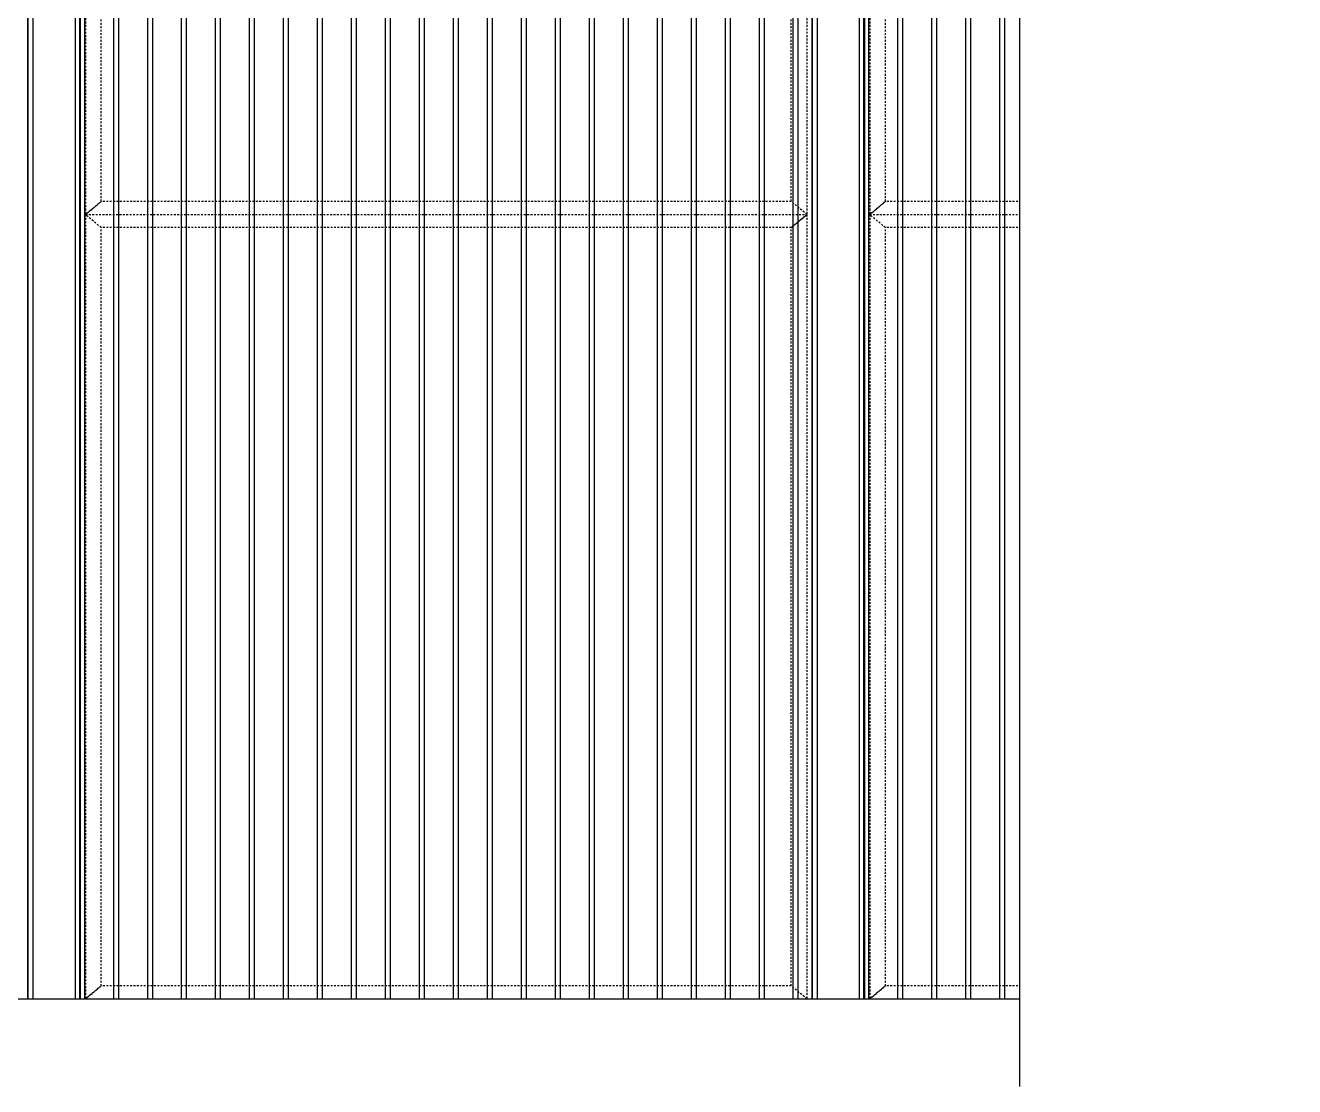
# Model space of a CAD drawing. Header units: millimetres. Extents: x -1379 to 1385823, y -4884429 to 548763.
# Drawn here: x 455902 to 458330, y -2439633 to -2437604 of the extents above; entities that cross this region are included whole.
import ezdxf
from ezdxf.xclip import XClip

# ---------------------------------------------------------------- set-up
doc = ezdxf.new("R2010")
doc.units = ezdxf.units.MM
doc.header["$XCLIPFRAME"] = 0
doc.linetypes.add('HIDDEN', pattern=[0.375, 0.25, -0.125])
doc.linetypes.add('TA_HL_001.00000', pattern=[6.5, 3.55, -2.95])
for name, color, linetype in [('000 - 0_SYM_DWG_BREAKER_MAIN_COLOR_1', 3, 'Continuous'), ('000 - 0_SYM_DWG_BREAKER_WIPEOUT_', 250, 'Continuous'), ('010 - ASPG_EXTR_MAIN_COLOR_2', 2, 'Continuous'), ('010 - ASPG_EXTR_WIPEOUT_', 250, 'Continuous'), ('010 - ASPG_FRAMING_MAIN_COLOR_1', 1, 'Continuous'), ('010 - ASPG_FRAMING_SUB_COLOR_2', 2, 'Continuous')]:
    doc.layers.add(name, color=color, linetype=linetype)

# ---------------------------------------------------------------- blocks, each defined once
blk = doc.blocks.new('*U3067')
blk.add_wipeout([(50, 0), (1450, 0), (1450, 4500), (50, 4500)]).dxf.layer = '010 - ASPG_EXTR_WIPEOUT_'
at = {"layer": '010 - ASPG_EXTR_MAIN_COLOR_2'}
for points in [[(113.3, 0), (123.5, 0), (123.5, 4500), (113.3, 4500)], [(178.3, 0), (188.5, 0), (188.5, 4500), (178.3, 4500)], [(243.3, 0), (253.5, 0), (253.5, 4500), (243.3, 4500)], [(308.3, 0), (318.5, 0), (318.5, 4500), (308.3, 4500)], [(373.3, 0), (383.5, 0), (383.5, 4500), (373.3, 4500)], [(438.3, 0), (448.5, 0), (448.5, 4500), (438.3, 4500)], [(503.3, 0), (513.5, 0), (513.5, 4500), (503.3, 4500)], [(568.3, 0), (578.5, 0), (578.5, 4500), (568.3, 4500)], [(633.3, 0), (643.5, 0), (643.5, 4500), (633.3, 4500)], [(698.3, 0), (708.5, 0), (708.5, 4500), (698.3, 4500)], [(763.3, 0), (773.5, 0), (773.5, 4500), (763.3, 4500)], [(828.3, 0), (838.5, 0), (838.5, 4500), (828.3, 4500)], [(893.3, 0), (903.5, 0), (903.5, 4500), (893.3, 4500)], [(958.3, 0), (968.5, 0), (968.5, 4500), (958.3, 4500)], [(1023.3, 0), (1033.5, 0), (1033.5, 4500), (1023.3, 4500)], [(1088.3, 0), (1098.5, 0), (1098.5, 4500), (1088.3, 4500)], [(1153.3, 0), (1163.5, 0), (1163.5, 4500), (1153.3, 4500)], [(1218.3, 0), (1228.5, 0), (1228.5, 4500), (1218.3, 4500)], [(1283.3, 0), (1293.5, 0), (1293.5, 4500), (1283.3, 4500)], [(1348.3, 0), (1358.5, 0), (1358.5, 4500), (1348.3, 4500)], [(1413.3, 0), (1423.5, 0), (1423.5, 4500), (1413.3, 4500)]]:
    blk.add_lwpolyline(points, close=True, dxfattribs=at)
at = {"layer": '010 - ASPG_FRAMING_SUB_COLOR_2'}
blk.add_lwpolyline([(50, 0), (1450, 0), (1450, 4500), (50, 4500)], close=True, dxfattribs=at)
for points in [[(-50, 0), (50, 0), (50, 4500), (-50, 4500)], [(1450, 0), (1550, 0), (1550, 4500), (1450, 4500)]]:
    blk.add_wipeout(points).dxf.layer = '010 - ASPG_EXTR_WIPEOUT_'
at = {"layer": '010 - ASPG_EXTR_MAIN_COLOR_2'}
blk.add_lwpolyline([(48.3, 0), (58.5, 0), (58.5, 4500), (48.3, 4500)], close=True, dxfattribs=at)
at = {"layer": '010 - ASPG_FRAMING_MAIN_COLOR_1'}
for points in [[(-50, 0), (-40, 0), (-40, 4500), (-50, 4500)], [(40, 0), (50, 0), (50, 4500), (40, 4500)], [(1450, 0), (1460, 0), (1460, 4500), (1450, 4500)], [(1540, 0), (1550, 0), (1550, 4500), (1540, 4500)]]:
    blk.add_lwpolyline(points, close=True, dxfattribs=at)
at = {"layer": '010 - ASPG_FRAMING_SUB_COLOR_2'}
for points in [[(-50, 0), (50, 0), (50, 4500), (-50, 4500)], [(1450, 0), (1550, 0), (1550, 4500), (1450, 4500)]]:
    blk.add_lwpolyline(points, close=True, dxfattribs=at)
blk = doc.blocks.new('*U3062')
at = {"layer": '010 - ASPG_FRAMING_MAIN_COLOR_1', "linetype": 'ByBlock'}
for points in [[(0, 0), (0, 1380), (25, 1350), (25, 30), (0, 0)], [(1500, 1380), (0, 1380), (25, 1350), (1475, 1350)], [(1500, 0), (1500, 1380), (1475, 1350), (1475, 30), (1500, 0)], [(25, 30), (1475, 30), (1500, 0), (0, 0), (25, 30)]]:
    blk.add_lwpolyline(points, close=True, dxfattribs=at)
blk = doc.blocks.new('C-1-IV01_REV00-1_20260629-143930_ASPG_TYPICAL_PANEL')
blk.add_blockref('*U3067', (-1500, -2250))
blk.add_blockref('*U3067', (0, -2250))
blk.add_blockref('*U3067', (1500, -2250))
at = {"linetype": 'TA_HL_001.00000', "yscale": -1, "rotation": 90}
for p in [(60, -750), (1560, -750), (60, -2250), (1560, -2250)]:
    blk.add_blockref('*U3062', p, dxfattribs=at)
blk = doc.blocks.new('*U3072')
blk.add_wipeout([(25.99, -160), (0, -160), (0, -3.75), (-0.11, -3.43), (-0.29, -3.15), (-0.51, -2.9), (-0.78, -2.69), (-1.09, -2.54), (-1.41, -2.45), (-1.75, -2.42), (-2.08, -2.46), (-2.4, -2.56), (-2.7, -2.71), (0, 0), (2.69, 2.69), (2.39, 2.54), (2.07, 2.45), (1.73, 2.42), (1.4, 2.46), (1.08, 2.55), (0.78, 2.7), (0.52, 2.9), (0.29, 3.15), (0.12, 3.44), (0, 3.75), (0, 160), (25.99, 160), (25.99, 3.75), (26.11, 3.44), (26.28, 3.15), (26.5, 2.9), (26.77, 2.7), (27.07, 2.55), (27.39, 2.46), (27.72, 2.42), (28.05, 2.45), (28.38, 2.54), (28.67, 2.69), (25.99, 0), (23.28, -2.71), (23.58, -2.56), (23.91, -2.46), (24.24, -2.42), (24.58, -2.45), (24.9, -2.54), (25.2, -2.69), (25.47, -2.9), (25.7, -3.15), (25.87, -3.43), (25.99, -3.75)]).dxf.layer = '000 - 0_SYM_DWG_BREAKER_WIPEOUT_'
at = {"layer": '000 - 0_SYM_DWG_BREAKER_MAIN_COLOR_1', "color": 0, "linetype": 'ByBlock', "lineweight": -2}
blk.add_lwpolyline([(0, 3.75), (0, 160)], dxfattribs=at)

msp = doc.modelspace()

# ---------------------------------------------------------------- linework, layer by layer
at = {"layer": '010 - ASPG_FRAMING_MAIN_COLOR_1', "linetype": 'HIDDEN', "ltscale": 40}
for p, q in [((454110.1, -2438374), (457803.5, -2438374)), ((454110.1, -2438439), (457803.5, -2438439))]:
    msp.add_line(p, q, dxfattribs=at)

# ---------------------------------------------------------------- next in the draw order: block references
ref = msp.add_blockref('C-1-IV01_REV00-1_20260629-143930_ASPG_TYPICAL_PANEL', (455956.8, -2437215.8))
XClip(ref).set_block_clipping_path([(-1849.9999999998, -2267.4932981371), (1850.0000000026, 2323.3318247418)])

# ---------------------------------------------------------------- next in the draw order: block references
at = {"color": 3, "xscale": 15, "yscale": -15, "zscale": 15}
msp.add_blockref('*U3072', (457803.5, -2437233.3), dxfattribs=at)

doc.saveas('drawing.dxf')
